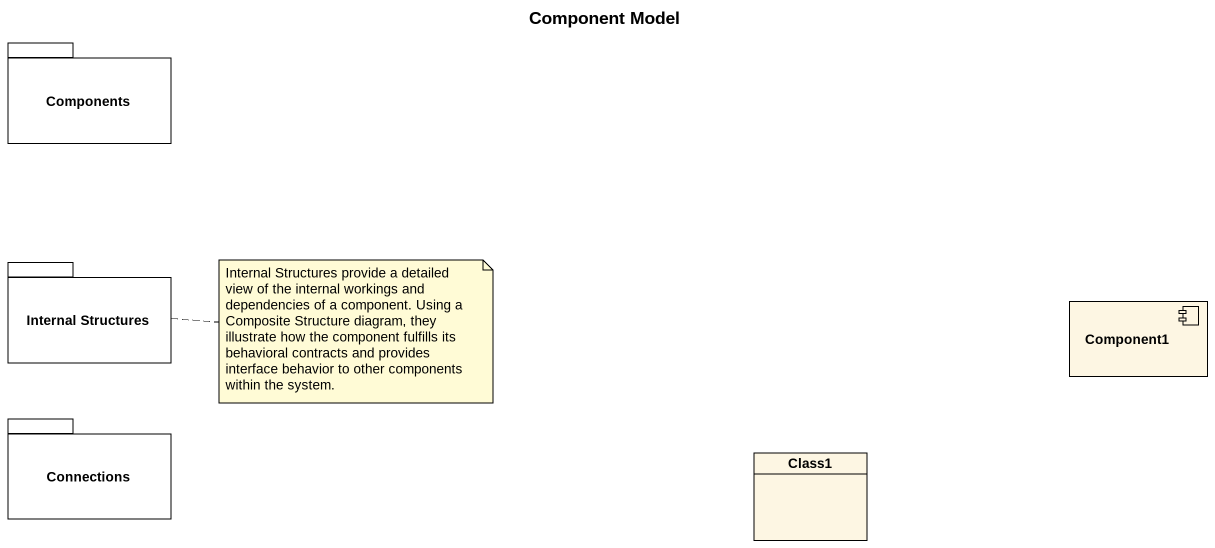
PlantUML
@startuml
title Component Model
allowmixing
hide circle
hide empty members
package Components {
}
package "Internal Structures" as Internal_Structures {
}
component Component1
package Connections {
}
class Class1
note right of Internal_Structures : Internal Structures provide a detailed view of the internal workings and dependencies of a component. Using a Composite Structure diagram, they illustrate how the component fulfills its behavioral contracts and provides interface behavior to other components within the system.
@enduml
